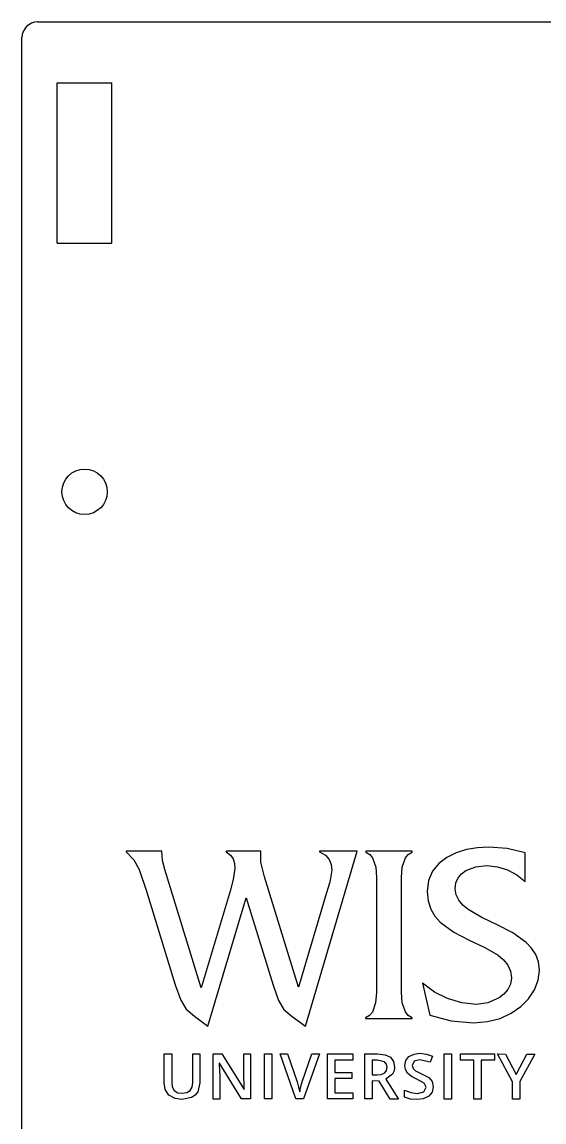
# Model space of a CAD drawing. Header units: millimetres. Extents: x -48 to 48, y 10 to 150.
# Drawn here: x -48.2 to -14.8, y 79.8 to 150 of the extents above; entities that cross this region are included whole.
import ezdxf

# ---------------------------------------------------------------- set-up
doc = ezdxf.new("R2010")
doc.units = ezdxf.units.MM

msp = doc.modelspace()

# ---------------------------------------------------------------- linework, layer by layer
at = {"color": 7, "linetype": 'Continuous', "lineweight": 25}
for p, q in [((-47.17, 150), (47.17, 150)), ((-48.17, 26), (-48.17, 149)), ((-45.916, 135.875), (-45.916, 146.125)), ((-45.916, 146.125), (-42.424, 146.125)), ((-42.424, 135.875), (-42.424, 146.125)), ((-45.916, 135.875), (-42.424, 135.875)), ((-41.523, 97.049), (-41.523, 97.001)), ((-39.236, 97.048), (-41.523, 97.049)), ((-41.523, 97.001), (-41.029, 96.502)), ((-39.201, 96.443), (-39.236, 97.048)), ((-35.133, 97.047), (-35.133, 96.999)), ((-32.925, 97.046), (-35.133, 97.047)), ((-35.133, 96.999), (-34.861, 96.8)), ((-32.924, 96.341), (-32.925, 97.046)), ((-30.064, 85.873), (-26.754, 97.046)), ((-29.165, 97.048), (-29.165, 96.995)), ((-26.754, 97.046), (-29.165, 97.048)), ((-29.165, 96.995), (-28.785, 96.792)), ((-26.22, 97.04), (-26.22, 96.993)), ((-23.243, 97.039), (-26.22, 97.04)), ((-26.22, 96.993), (-25.962, 96.839)), ((-23.497, 96.835), (-23.243, 96.99)), ((-23.243, 96.99), (-23.243, 97.039)), ((-20.447, 96.943), (-21.046, 96.653)), ((-19.784, 97.144), (-20.447, 96.943)), ((-19.081, 97.26), (-19.784, 97.144)), ((-18.364, 97.297), (-19.081, 97.26)), ((-17.183, 97.208), (-18.364, 97.297)), ((-16.03, 96.938), (-17.183, 97.208)), ((-41.029, 96.502), (-40.685, 95.876)), ((-39.049, 95.878), (-39.201, 96.443)), ((-34.861, 96.8), (-34.686, 96.554)), ((-34.686, 96.554), (-34.594, 96.266)), ((-34.594, 96.266), (-34.57, 95.945)), ((-32.69, 95.406), (-32.924, 96.341)), ((-28.785, 96.792), (-28.544, 96.521)), ((-28.544, 96.521), (-28.421, 96.198)), ((-25.962, 96.839), (-25.776, 96.618)), ((-25.776, 96.618), (-25.577, 96.036)), ((-23.882, 96.028), (-23.681, 96.613)), ((-23.681, 96.613), (-23.497, 96.835)), ((-21.556, 96.266), (-21.951, 95.779)), ((-21.046, 96.653), (-21.556, 96.266)), ((-16.031, 95.103), (-16.03, 96.938)), ((-40.685, 95.876), (-40.223, 94.499)), ((-36.72, 88.325), (-39.049, 95.878)), ((-34.57, 95.945), (-34.674, 95.238)), ((-28.391, 95.838), (-28.519, 95.062)), ((-28.421, 96.198), (-28.391, 95.838)), ((-25.577, 96.036), (-25.528, 95.373)), ((-23.936, 95.364), (-23.882, 96.028)), ((-21.951, 95.779), (-22.206, 95.184)), ((-20.316, 95.354), (-20.102, 95.61)), ((-20.102, 95.61), (-19.831, 95.809)), ((-19.831, 95.809), (-19.179, 96.054)), ((-19.179, 96.054), (-18.49, 96.127)), ((-18.49, 96.127), (-17.808, 96.057)), ((-17.808, 96.057), (-17.159, 95.858)), ((-17.159, 95.858), (-16.56, 95.538)), ((-34.674, 95.238), (-34.883, 94.496)), ((-30.517, 88.371), (-32.69, 95.406)), ((-28.519, 95.062), (-28.743, 94.315)), ((-25.528, 95.373), (-25.533, 94.751)), ((-23.934, 94.749), (-23.936, 95.364)), ((-22.206, 95.184), (-22.297, 94.476)), ((-20.507, 94.65), (-20.456, 95.035)), ((-20.456, 95.035), (-20.316, 95.354)), ((-16.56, 95.538), (-16.031, 95.103)), ((-40.223, 94.499), (-38.378, 88.504)), ((-34.883, 94.496), (-36.72, 88.325)), ((-28.743, 94.315), (-30.517, 88.371)), ((-25.533, 94.751), (-25.537, 88.629)), ((-23.938, 88.628), (-23.934, 94.749)), ((-22.297, 94.476), (-22.237, 93.875)), ((-20.446, 94.258), (-20.507, 94.65)), ((-20.276, 93.911), (-20.446, 94.258)), ((-36.298, 85.871), (-33.848, 94.069)), ((-33.848, 94.069), (-32.131, 88.49)), ((-22.237, 93.875), (-22.066, 93.354)), ((-20.01, 93.602), (-20.276, 93.911)), ((-19.665, 93.322), (-20.01, 93.602)), ((-22.066, 93.354), (-21.801, 92.905)), ((-21.801, 92.905), (-21.456, 92.516)), ((-18.803, 92.819), (-19.665, 93.322)), ((-17.814, 92.342), (-18.803, 92.819)), ((-21.456, 92.516), (-20.594, 91.883)), ((-16.825, 91.829), (-17.814, 92.342)), ((-20.594, 91.883), (-19.605, 91.372)), ((-19.605, 91.372), (-18.617, 90.904)), ((-15.964, 91.217), (-16.825, 91.829)), ((-18.617, 90.904), (-17.754, 90.398)), ((-15.62, 90.854), (-15.964, 91.217)), ((-15.355, 90.444), (-15.62, 90.854)), ((-17.754, 90.398), (-17.41, 90.106)), ((-17.41, 90.106), (-17.144, 89.774)), ((-15.186, 89.978), (-15.355, 90.444)), ((-15.127, 89.448), (-15.186, 89.978)), ((-17.144, 89.774), (-16.973, 89.392)), ((-16.973, 89.392), (-16.913, 88.95)), ((-15.207, 88.806), (-15.127, 89.448)), ((-25.537, 88.629), (-25.535, 88.014)), ((-23.94, 88.016), (-23.938, 88.628)), ((-22.581, 88.61), (-22.128, 86.58)), ((-21.825, 88.047), (-22.581, 88.61)), ((-16.973, 88.551), (-17.138, 88.207)), ((-16.913, 88.95), (-16.973, 88.551)), ((-15.439, 88.191), (-15.207, 88.806)), ((-38.378, 88.504), (-38.036, 87.538)), ((-32.131, 88.49), (-31.792, 87.519)), ((-25.535, 88.014), (-25.588, 87.352)), ((-23.887, 87.357), (-23.94, 88.016)), ((-20.987, 87.63), (-21.825, 88.047)), ((-17.386, 87.917), (-17.698, 87.68)), ((-17.138, 88.207), (-17.386, 87.917)), ((-15.811, 87.623), (-15.439, 88.191)), ((-38.036, 87.538), (-37.679, 86.962)), ((-31.792, 87.519), (-31.443, 86.938)), ((-25.588, 87.352), (-25.789, 86.771)), ((-23.687, 86.777), (-23.887, 87.357)), ((-20.089, 87.366), (-20.987, 87.63)), ((-19.152, 87.264), (-20.089, 87.366)), ((-18.425, 87.367), (-19.152, 87.264)), ((-17.698, 87.68), (-18.425, 87.367)), ((-16.923, 86.695), (-16.31, 87.118)), ((-16.31, 87.118), (-15.811, 87.623)), ((-37.679, 86.962), (-37.151, 86.5)), ((-37.151, 86.5), (-36.298, 85.871)), ((-31.443, 86.938), (-30.922, 86.479)), ((-30.922, 86.479), (-30.064, 85.873)), ((-25.972, 86.553), (-26.226, 86.403)), ((-25.789, 86.771), (-25.972, 86.553)), ((-23.503, 86.556), (-23.687, 86.777)), ((-23.249, 86.402), (-23.503, 86.556)), ((-22.128, 86.58), (-20.75, 86.207)), ((-17.639, 86.37), (-16.923, 86.695)), ((-26.226, 86.403), (-26.226, 86.355)), ((-26.226, 86.355), (-23.249, 86.353)), ((-23.249, 86.353), (-23.249, 86.402)), ((-20.75, 86.207), (-19.326, 86.09)), ((-19.326, 86.09), (-18.444, 86.163)), ((-18.444, 86.163), (-17.639, 86.37)), ((-39.084, 82.247), (-39.083, 84.102)), ((-39.083, 84.102), (-38.609, 84.101)), ((-38.609, 84.101), (-38.61, 82.28)), ((-37.265, 82.283), (-37.264, 84.106)), ((-37.264, 84.106), (-36.803, 84.106)), ((-36.803, 84.106), (-36.804, 82.243)), ((-35.971, 81.217), (-35.97, 84.105)), ((-35.97, 84.105), (-35.398, 84.105)), ((-35.398, 84.105), (-33.987, 81.819)), ((-34.003, 82.592), (-34.002, 84.104)), ((-34.002, 84.104), (-33.57, 84.104)), ((-33.57, 84.104), (-33.572, 81.225)), ((-32.676, 81.224), (-32.674, 84.103)), ((-32.674, 84.103), (-32.204, 84.103)), ((-32.204, 84.103), (-32.205, 81.224)), ((-30.685, 81.223), (-31.687, 84.103)), ((-31.687, 84.103), (-31.204, 84.102)), ((-31.204, 84.102), (-30.602, 82.306)), ((-30.268, 82.314), (-29.667, 84.102)), ((-29.179, 84.101), (-30.189, 81.223)), ((-29.667, 84.102), (-29.179, 84.101)), ((-28.664, 81.222), (-28.662, 84.101)), ((-28.662, 84.101), (-27.034, 84.1)), ((-27.034, 83.697), (-28.192, 83.698)), ((-28.192, 83.698), (-28.192, 82.914)), ((-27.034, 84.1), (-27.034, 83.697)), ((-26.276, 81.222), (-26.275, 84.1)), ((-26.275, 84.1), (-25.468, 84.099)), ((-25.805, 83.703), (-25.805, 82.761)), ((-25.494, 83.703), (-25.805, 83.703)), ((-25.014, 83.596), (-25.494, 83.703)), ((-25.468, 84.099), (-24.984, 84.047)), ((-24.888, 83.442), (-25.014, 83.596)), ((-24.984, 84.047), (-24.643, 83.89)), ((-24.643, 83.89), (-24.433, 83.608)), ((-24.433, 83.608), (-24.375, 83.26)), ((-23.709, 83.363), (-23.649, 83.677)), ((-23.649, 83.677), (-23.454, 83.93)), ((-23.454, 83.93), (-23.128, 84.093)), ((-23.126, 83.633), (-23.244, 83.364)), ((-23.128, 84.093), (-22.767, 84.137)), ((-22.779, 83.732), (-23.126, 83.633)), ((-22.094, 83.57), (-22.779, 83.732)), ((-22.767, 84.137), (-22.346, 84.089)), ((-22.346, 84.089), (-21.944, 83.955)), ((-21.944, 83.955), (-22.094, 83.57)), ((-21.207, 81.218), (-21.205, 84.097)), ((-21.205, 84.097), (-20.734, 84.096)), ((-20.734, 84.096), (-20.736, 81.217)), ((-20.159, 83.693), (-20.159, 84.096)), ((-20.159, 84.096), (-17.995, 84.095)), ((-19.314, 83.692), (-20.159, 83.693)), ((-19.315, 81.217), (-19.314, 83.692)), ((-18.842, 83.692), (-18.844, 81.218)), ((-17.995, 83.692), (-18.842, 83.692)), ((-17.995, 84.095), (-17.995, 83.692)), ((-16.846, 82.316), (-17.799, 84.095)), ((-17.799, 84.095), (-17.287, 84.094)), ((-17.287, 84.094), (-16.606, 82.781)), ((-16.606, 82.781), (-15.924, 84.094)), ((-15.412, 84.093), (-16.373, 82.332)), ((-15.924, 84.094), (-15.412, 84.093)), ((-35.564, 83.519), (-35.58, 83.519)), ((-35.58, 83.519), (-35.57, 83.385)), ((-35.57, 83.385), (-35.542, 82.712)), ((-34.15, 81.225), (-35.564, 83.519)), ((-28.192, 82.914), (-27.107, 82.913)), ((-27.107, 82.913), (-27.108, 82.519)), ((-25.003, 82.883), (-24.886, 83.047)), ((-24.855, 83.245), (-24.888, 83.442)), ((-24.886, 83.047), (-24.855, 83.245)), ((-24.41, 83.01), (-24.515, 82.8)), ((-24.375, 83.26), (-24.41, 83.01)), ((-23.671, 83.103), (-23.709, 83.363)), ((-23.548, 82.871), (-23.671, 83.103)), ((-23.244, 83.364), (-23.197, 83.172)), ((-23.197, 83.172), (-23.042, 83.021)), ((-23.042, 83.021), (-22.652, 82.834)), ((-39.018, 81.825), (-39.084, 82.247)), ((-38.61, 82.28), (-38.58, 82.001)), ((-37.31, 81.978), (-37.265, 82.283)), ((-36.804, 82.243), (-36.939, 81.685)), ((-35.542, 82.712), (-35.543, 81.217)), ((-33.991, 82.148), (-34.003, 82.592)), ((-30.602, 82.306), (-30.503, 81.977)), ((-30.354, 82.023), (-30.268, 82.314)), ((-28.192, 82.52), (-28.193, 81.617)), ((-27.108, 82.519), (-28.192, 82.52)), ((-25.805, 82.37), (-25.806, 81.222)), ((-25.805, 82.761), (-25.479, 82.76)), ((-25.355, 82.369), (-25.805, 82.37)), ((-25.479, 82.76), (-25.23, 82.781)), ((-24.666, 81.22), (-25.355, 82.369)), ((-25.23, 82.781), (-25.003, 82.883)), ((-24.515, 82.8), (-24.934, 82.494)), ((-24.934, 82.494), (-24.129, 81.219)), ((-23.294, 82.654), (-23.548, 82.871)), ((-22.993, 82.506), (-23.294, 82.654)), ((-22.49, 82.237), (-22.993, 82.506)), ((-22.652, 82.834), (-22.187, 82.588)), ((-22.367, 81.968), (-22.49, 82.237)), ((-22.187, 82.588), (-21.971, 82.33)), ((-21.971, 82.33), (-21.901, 82)), ((-16.846, 81.215), (-16.846, 82.316)), ((-16.373, 82.332), (-16.373, 81.215)), ((-38.787, 81.467), (-39.018, 81.825)), ((-38.58, 82.001), (-38.445, 81.754)), ((-38.445, 81.754), (-38.209, 81.618)), ((-38.209, 81.618), (-37.937, 81.585)), ((-37.937, 81.585), (-37.646, 81.628)), ((-37.646, 81.628), (-37.437, 81.759)), ((-37.437, 81.759), (-37.31, 81.978)), ((-36.939, 81.685), (-37.109, 81.471)), ((-33.975, 81.819), (-33.991, 82.148)), ((-33.987, 81.819), (-33.975, 81.819)), ((-30.503, 81.977), (-30.433, 81.676)), ((-30.433, 81.676), (-30.354, 82.023)), ((-28.193, 81.617), (-27.036, 81.616)), ((-27.036, 81.616), (-27.036, 81.221)), ((-23.745, 81.332), (-23.745, 81.777)), ((-23.745, 81.777), (-23.327, 81.632)), ((-23.327, 81.632), (-22.915, 81.578)), ((-22.915, 81.578), (-22.502, 81.684)), ((-22.502, 81.684), (-22.367, 81.968)), ((-21.967, 81.666), (-22.18, 81.398)), ((-21.901, 82), (-21.967, 81.666)), ((-38.398, 81.243), (-38.787, 81.467)), ((-37.954, 81.183), (-38.398, 81.243)), ((-37.334, 81.317), (-37.954, 81.183)), ((-37.109, 81.471), (-37.334, 81.317)), ((-35.543, 81.217), (-35.971, 81.217)), ((-33.572, 81.225), (-34.15, 81.225)), ((-32.205, 81.224), (-32.676, 81.224)), ((-30.189, 81.223), (-30.685, 81.223)), ((-27.036, 81.221), (-28.664, 81.222)), ((-25.806, 81.222), (-26.276, 81.222)), ((-24.129, 81.219), (-24.666, 81.22)), ((-23.354, 81.211), (-23.745, 81.332)), ((-22.946, 81.18), (-23.354, 81.211)), ((-22.544, 81.224), (-22.946, 81.18)), ((-22.18, 81.398), (-22.544, 81.224)), ((-20.736, 81.217), (-21.207, 81.218)), ((-18.845, 81.216), (-19.315, 81.217)), ((-18.844, 81.218), (-18.845, 81.216)), ((-16.373, 81.215), (-16.846, 81.215))]:
    msp.add_line(p, q, dxfattribs=at)
msp.add_circle((-44.17, 120), 1.45, dxfattribs=at)
msp.add_arc((-47.17, 149), 1, 90, 180, dxfattribs=at)

doc.saveas('drawing.dxf')
